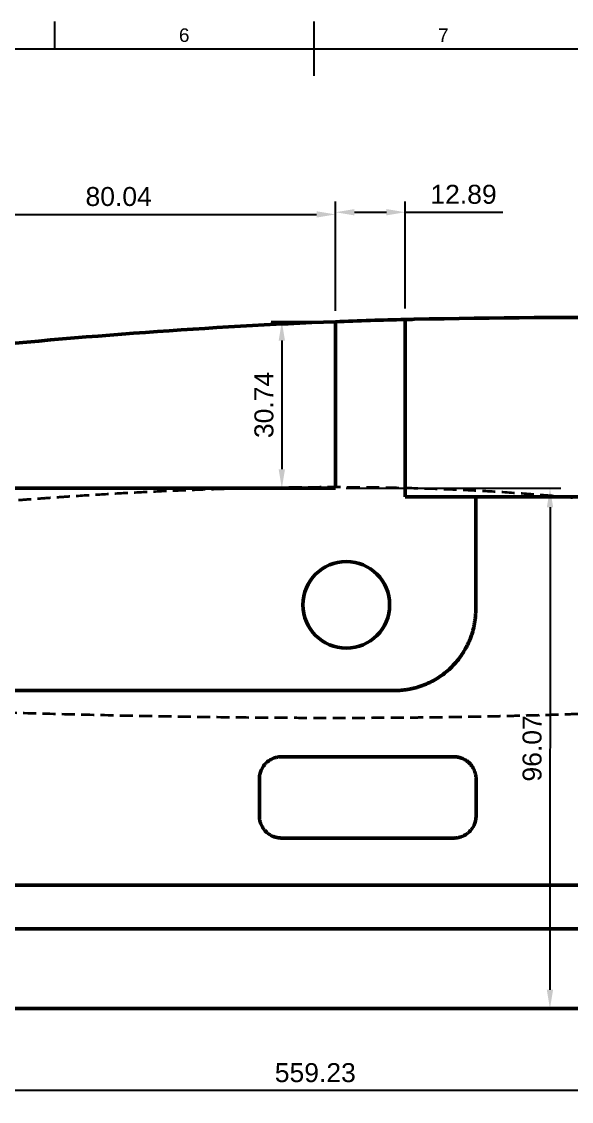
# Model space of a CAD drawing. Header units: millimetres. Extents: x 0 to 594, y 0 to 420.
# Drawn here: x 248.1 to 349.6, y 215.7 to 415 of the extents above; entities that cross this region are included whole.
import ezdxf
from ezdxf.enums import TextEntityAlignment as Align

# ---------------------------------------------------------------- set-up
doc = ezdxf.new("R2010")
doc.units = ezdxf.units.MM
doc.header["$LTSCALE"] = 0.75
doc.linetypes.add('HIDDEN2', pattern=[4.7625, 3.175, -1.5875])
for name, color, linetype, lineweight in [('Border', 7, 'Continuous', 25), ('Dimensions', 7, 'Continuous', 25), ('Sichtbar', 7, 'Continuous', 50), ('Verdeckt', 7, 'HIDDEN2', 35)]:
    doc.layers.add(name, color=color, linetype=linetype, lineweight=lineweight)
doc.styles.add('FusionTitle', font='arial.ttf')
doc.styles.get("Standard").update_dxf_attribs({"font": 'arial.ttf'})
doc.dimstyles.new('ISO-25', dxfattribs={"dimtxt": 3.5, "dimasz": 3.5, "dimexe": 2, "dimexo": 2, "dimgap": 1.5, "dimtad": 1, "dimzin": 12, "dimdsep": 46, "dimtxsty": 'Standard', "dimcen": 0, "dimclrd": 256, "dimclre": 256, "dimclrt": 256, "dimazin": 3, "dimtp": 0.1, "dimtm": 0.1, "dimtfac": 0.714, "dimtmove": 0, "dimatfit": 3, "dimfxl": 1, "dimtzin": 12, "dimarcsym": 0})

# ---------------------------------------------------------------- blocks, each defined once
blk = doc.blocks.new('ISO_A2_SHEET')
at = {"layer": 'Border'}
for p, q in [((254.1667, 415), (254.1667, 410)), ((302, 415), (302, 405)), ((20, 410), (584, 410))]:
    blk.add_line(p, q, dxfattribs=at)
at = {"layer": 'Border', "style": 'FusionTitle'}
for s, p in [('6', (278.08335, 412.5)), ('7', (325.91665, 412.5))]:
    blk.add_text(s, height=2.5, dxfattribs=at).set_placement(p, align=Align.MIDDLE)
blk = doc.blocks.new('*D29')
at = {"layer": 'Defpoints', "color": 0, "transparency": 16777216}
for p in [(22.666006, 277.408384), (581.897576, 247.710931), (22.666006, 217.668188)]:
    blk.add_point(p, dxfattribs=at)
at = {"layer": 'Dimensions', "lineweight": -2, "transparency": 16777216}
for p, q in [((22.666006, 275.408384), (22.666006, 215.668188)), ((581.897576, 245.710931), (581.897576, 215.668188)), ((578.397576, 217.668188), (26.166006, 217.668188))]:
    blk.add_line(p, q, dxfattribs=at)
at = {"layer": 'Dimensions', "transparency": 16777216}
for points in [[(26.166006, 218.251522), (26.166006, 217.084855), (22.666006, 217.668188)], [(578.397576, 218.251522), (578.397576, 217.084855), (581.897576, 217.668188)]]:
    blk.add_solid(points, dxfattribs=at)
at = {"layer": 'Dimensions', "transparency": 16777216, "insert": (302.281791, 220.956388), "char_height": 3.5, "attachment_point": 5}
blk.add_mtext('559.23', dxfattribs=at)
blk = doc.blocks.new('*D38')
at = {"layer": 'Defpoints', "color": 0, "transparency": 16777216}
for p in [(306.004076, 379.401641), (306.004076, 359.602652), (225.963476, 353.546817)]:
    blk.add_point(p, dxfattribs=at)
at = {"layer": 'Dimensions', "lineweight": -2, "transparency": 16777216}
for p, q in [((225.963476, 355.546817), (225.963476, 381.401641)), ((306.004076, 361.602652), (306.004076, 381.401641)), ((229.463476, 379.401641), (302.504076, 379.401641))]:
    blk.add_line(p, q, dxfattribs=at)
at = {"layer": 'Dimensions', "transparency": 16777216}
for points in [[(229.463476, 379.984975), (229.463476, 378.818308), (225.963476, 379.401641)], [(302.504076, 379.984975), (302.504076, 378.818308), (306.004076, 379.401641)]]:
    blk.add_solid(points, dxfattribs=at)
at = {"layer": 'Dimensions', "transparency": 16777216, "insert": (265.983776, 382.688647), "char_height": 3.5, "attachment_point": 5}
blk.add_mtext('80.04', dxfattribs=at)
blk = doc.blocks.new('*D39')
at = {"layer": 'Defpoints', "color": 0, "transparency": 16777216}
for p in [(306.004076, 328.865968), (345.59154, 232.793204), (349.268914, 232.792802)]:
    blk.add_point(p, dxfattribs=at)
at = {"layer": 'Dimensions', "lineweight": -2, "transparency": 16777216}
for p, q in [((308.004076, 328.865749), (347.602055, 328.861415)), ((345.601672, 325.361634), (345.591923, 236.293204)), ((347.268914, 232.793021), (343.59154, 232.793423))]:
    blk.add_line(p, q, dxfattribs=at)
at = {"layer": 'Dimensions', "transparency": 16777216}
for points in [[(345.018339, 325.361698), (346.185005, 325.36157), (345.602055, 328.861634)], [(345.00859, 236.293268), (346.175257, 236.29314), (345.59154, 232.793204)]]:
    blk.add_solid(points, dxfattribs=at)
at = {"layer": 'Dimensions', "transparency": 16777216, "insert": (342.309792, 280.827779), "char_height": 3.5, "attachment_point": 5, "rotation": 89.99375476}
blk.add_mtext('96.07', dxfattribs=at)
blk = doc.blocks.new('*D40')
at = {"layer": 'Defpoints', "color": 0, "transparency": 16777216}
for p in [(306.004076, 359.602652), (296.104581, 328.865968), (306.004076, 328.865968)]:
    blk.add_point(p, dxfattribs=at)
at = {"layer": 'Dimensions', "lineweight": -2, "transparency": 16777216}
for p, q in [((304.004076, 359.602652), (294.104581, 359.602652)), ((296.104581, 356.102652), (296.104581, 332.365968)), ((304.004076, 328.865968), (294.104581, 328.865968))]:
    blk.add_line(p, q, dxfattribs=at)
at = {"layer": 'Dimensions', "transparency": 16777216}
for points in [[(295.521247, 356.102652), (296.687914, 356.102652), (296.104581, 359.602652)], [(295.521247, 332.365968), (296.687914, 332.365968), (296.104581, 328.865968)]]:
    blk.add_solid(points, dxfattribs=at)
at = {"layer": 'Dimensions', "transparency": 16777216, "insert": (292.816382, 344.23431), "char_height": 3.5, "attachment_point": 5, "rotation": 90}
blk.add_mtext('30.74', dxfattribs=at)
blk = doc.blocks.new('*D41')
at = {"layer": 'Defpoints', "color": 0, "transparency": 16777216}
for p in [(318.897576, 379.809159), (306.004076, 359.602652), (318.897576, 360.010169)]:
    blk.add_point(p, dxfattribs=at)
at = {"layer": 'Dimensions', "lineweight": -2, "transparency": 16777216}
for p, q in [((306.004076, 361.602652), (306.004076, 381.809159)), ((318.897576, 362.010169), (318.897576, 381.809159)), ((309.504076, 379.809159), (315.397576, 379.809159)), ((318.897576, 379.809159), (336.885979, 379.809159))]:
    blk.add_line(p, q, dxfattribs=at)
at = {"layer": 'Dimensions', "transparency": 16777216}
for points in [[(309.504076, 380.392493), (309.504076, 379.225826), (306.004076, 379.809159)], [(315.397576, 380.392493), (315.397576, 379.225826), (318.897576, 379.809159)]]:
    blk.add_solid(points, dxfattribs=at)
at = {"layer": 'Dimensions', "transparency": 16777216, "insert": (329.641778, 383.096165), "char_height": 3.5, "attachment_point": 5}
blk.add_mtext('12.89', dxfattribs=at)

msp = doc.modelspace()

# ---------------------------------------------------------------- linework, layer by layer
at = {"layer": 'Sichtbar'}
for p, q in [((306.004, 359.603, 29.013), (306.004, 328.866, 29.013)), ((318.898, 327.266, 29.013), (318.898, 360.01, 29.013)), ((225.963, 328.866, 24.013), (248.071, 328.866, 24.013)), ((248.071, 328.866, 29.013), (306.004, 328.866, 29.013)), ((318.898, 327.266, 29.013), (331.899, 327.266, 29.013)), ((481.897, 327.266, 0.513), (331.899, 327.266, 0.513)), ((296.053, 279.287, 0.513), (327.853, 279.287, 0.513)), ((291.953, 268.387, 0.513), (291.953, 275.187, 0.513)), ((331.953, 275.187, 0.513), (331.953, 268.387, 0.513)), ((327.853, 264.287, 0.513), (296.053, 264.287, 0.513)), ((491.642, 247.516, 29.013), (150.258, 247.516, 29.013)), ((449.161, 232.782, 29.013), (181.465, 232.811, 29.013))]:
    msp.add_line(p, q, dxfattribs=at)
msp.add_circle((308.004, 307.337, 29.013), 8, dxfattribs=at)
msp.add_open_spline([(306.004, 359.603, 4.013), (282.651, 358.699, 4.013), (259.216, 356.917, 4.013), (235.963, 354.584, 4.013)], degree=3, dxfattribs=at)
for points, knots in [([(318.898, 360.01, 29.013), (316.748, 359.958, 29.013), (314.599, 359.897, 29.013), (310.301, 359.761, 29.013), (308.152, 359.686, 29.013), (306.004, 359.603, 29.013)], [0, 0, 0, 0, 0.6449875, 0.6449875, 1.2899834, 1.2899834, 1.2899834, 1.2899834]), ([(494.898, 348.881, -8.187), (466.312, 353.815, -8.187), (438.618, 356.983, -8.187), (379.88, 360.504, -8.187), (350.016, 360.68, -8.187), (320.006, 360.035, -8.187), (319.508, 360.024, -8.187), (319.003, 360.013, -8.187), (319.001, 360.013, -8.187), (319, 360.013, -8.187)], [-2.3354503, -2.3354503, -2.3354503, -2.3354503, -1.1937905, -1.1937905, -0.0200932, -0.0200932, -0.0002914, -0.0002914, 0, 0, 0, 0]), ([(331.899, 327.266, 29.013), (331.899, 326.561, 29.013), (331.899, 325.089, 29.013), (331.899, 322.878, 29.013), (331.899, 320.664, 29.013), (331.899, 318.545, 29.013), (331.899, 316.533, 29.013), (331.899, 314.641, 29.013), (331.899, 313.147, 29.013), (331.899, 312.022, 29.013), (331.899, 311.235, 29.013), (331.899, 310.489, 29.013), (331.899, 309.784, 29.013), (331.899, 309.124, 29.013), (331.899, 308.508, 29.013), (331.899, 308.024, 29.013), (331.899, 307.661, 29.013), (331.899, 307.407, 29.013), (331.899, 307.166, 29.013), (331.899, 306.973, 29.013), (331.899, 306.825, 29.013), (331.899, 306.719, 29.013), (331.899, 306.632, 29.013), (331.899, 306.565, 29.013), (331.899, 306.516, 29.013), (331.899, 306.467, 29.013), (331.898, 306.403, 29.013), (331.898, 306.322, 29.013), (331.896, 306.226, 29.013), (331.893, 306.097, 29.013), (331.888, 305.937, 29.013), (331.88, 305.746, 29.013), (331.869, 305.555, 29.013), (331.851, 305.301, 29.013), (331.823, 304.986, 29.013), (331.78, 304.61, 29.013), (331.727, 304.237, 29.013), (331.665, 303.866, 29.013), (331.571, 303.378, 29.013), (331.432, 302.774, 29.013), (331.229, 302.063, 29.013), (330.992, 301.366, 29.013), (330.723, 300.685, 29.013), (330.421, 300.02, 29.013), (329.979, 299.159, 29.013), (329.351, 298.127, 29.013), (328.484, 296.969, 29.013), (327.513, 295.901, 29.013), (326.445, 294.93, 29.013), (325.287, 294.063, 29.013), (324.255, 293.435, 29.013), (323.394, 292.993, 29.013), (322.729, 292.692, 29.013), (322.048, 292.422, 29.013), (321.351, 292.186, 29.013), (320.64, 291.983, 29.013), (320.037, 291.843, 29.013), (319.548, 291.749, 29.013), (319.178, 291.687, 29.013), (318.804, 291.635, 29.013), (318.428, 291.592, 29.013), (318.05, 291.558, 29.013), (317.732, 291.537, 29.013), (317.477, 291.526, 29.013), (317.285, 291.52, 29.013), (317.124, 291.517, 29.013), (316.995, 291.516, 29.013), (316.922, 291.515, 29.013), (316.855, 291.515, 29.013), (316.775, 291.515, 29.013), (316.644, 291.515, 29.013), (316.462, 291.515, 29.013), (316.229, 291.515, 29.013), (315.821, 291.515, 29.013), (315.192, 291.515, 29.013), (314.297, 291.515, 29.013), (313.221, 291.515, 29.013), (311.97, 291.515, 29.013), (310.553, 291.515, 29.013), (308.974, 291.515, 29.013), (307.241, 291.515, 29.013), (305.361, 291.515, 29.013), (302.578, 291.515, 29.013), (298.781, 291.515, 29.013), (293.874, 291.515, 29.013), (288.538, 291.515, 29.013), (282.826, 291.515, 29.013), (276.793, 291.515, 29.013), (270.491, 291.515, 29.013), (263.975, 291.515, 29.013), (255.013, 291.516, 29.013), (243.677, 291.516, 29.013), (230.162, 291.516, 29.013), (217.076, 291.516, 29.013), (204.849, 291.516, 29.013), (193.908, 291.516, 29.013), (184.684, 291.516, 29.013), (177.057, 291.516, 29.013), (172.552, 291.516, 29.013), (170.454, 291.516, 29.013)], [-19.0746342, -19.0746342, -19.0746342, -19.0746342, -18.863002, -18.6331228, -18.4113071, -18.1988986, -17.9972414, -17.8076794, -17.6315564, -17.5489545, -17.4702163, -17.3955099, -17.3250032, -17.2588642, -17.1972608, -17.1403611, -17.1137277, -17.0883331, -17.0641985, -17.0413448, -17.0304048, -17.0197929, -17.0095118, -17.0044961, -16.999564, -16.9947249, -16.9898893, -16.9802283, -16.9705809, -16.9609468, -16.9417179, -16.9225399, -16.9034114, -16.8843308, -16.8463081, -16.8084595, -16.770774, -16.7332409, -16.6958502, -16.6214633, -16.5475352, -16.4740006, -16.4008007, -16.3278826, -16.2551989, -16.1104096, -15.9660951, -15.8220065, -15.6779179, -15.5336035, -15.3888142, -15.3161304, -15.2432123, -15.1700124, -15.0964779, -15.0225498, -14.9481628, -14.9107721, -14.873239, -14.8355535, -14.797705, -14.7596823, -14.7214739, -14.7022959, -14.683067, -14.6637856, -14.6541246, -14.64445, -14.6417825, -14.6338358, -14.6206938, -14.6024402, -14.5791588, -14.5509334, -14.4799859, -14.3902681, -14.2824503, -14.1572029, -14.0151962, -13.8571006, -13.6835866, -13.4953244, -13.2929844, -12.8487527, -12.3562544, -11.8208523, -11.2479096, -10.6427891, -10.0108539, -9.3574668, -8.6879908, -7.3222241, -5.9564574, -4.6335945, -3.3965389, -2.2881943, -1.3514645, -0.629253, 0, 0, 0, 0]), ([(291.953, 275.187, 0.513), (291.953, 275.187, 0.513), (291.953, 275.188, 0.513), (291.953, 275.188, 0.513), (291.953, 275.188, 0.513), (291.953, 275.188, 0.513), (291.953, 275.189, 0.513), (291.953, 275.19, 0.513), (291.953, 275.191, 0.513), (291.953, 275.192, 0.513), (291.953, 275.194, 0.513), (291.953, 275.196, 0.513), (291.953, 275.198, 0.513), (291.953, 275.201, 0.513), (291.953, 275.205, 0.513), (291.953, 275.209, 0.513), (291.953, 275.215, 0.513), (291.954, 275.223, 0.513), (291.954, 275.231, 0.513), (291.954, 275.24, 0.513), (291.954, 275.249, 0.513), (291.954, 275.261, 0.513), (291.954, 275.275, 0.513), (291.955, 275.293, 0.513), (291.955, 275.31, 0.513), (291.956, 275.334, 0.513), (291.957, 275.363, 0.513), (291.959, 275.398, 0.513), (291.961, 275.433, 0.513), (291.963, 275.467, 0.513), (291.965, 275.502, 0.513), (291.969, 275.548, 0.513), (291.974, 275.606, 0.513), (291.982, 275.674, 0.513), (291.991, 275.742, 0.513), (292.001, 275.81, 0.513), (292.015, 275.9, 0.513), (292.036, 276.012, 0.513), (292.066, 276.144, 0.513), (292.099, 276.275, 0.513), (292.137, 276.404, 0.513), (292.18, 276.532, 0.513), (292.226, 276.657, 0.513), (292.292, 276.822, 0.513), (292.385, 277.023, 0.513), (292.512, 277.255, 0.513), (292.653, 277.478, 0.513), (292.807, 277.692, 0.513), (292.975, 277.895, 0.513), (293.214, 278.15, 0.513), (293.544, 278.44, 0.513), (293.982, 278.737, 0.513), (294.457, 278.976, 0.513), (294.879, 279.123, 0.513), (295.229, 279.207, 0.513), (295.499, 279.253, 0.513), (295.774, 279.281, 0.513), (295.96, 279.287, 0.513), (296.053, 279.287, 0.513)], [0, 0, 0, 0, 0.00001377, 0.00002756, 0.00005512, 0.00011025, 0.00016538, 0.0002205, 0.00033075, 0.00044099, 0.00066145, 0.00088189, 0.0011023, 0.00132268, 0.00176336, 0.00220395, 0.00264442, 0.00352506, 0.00440529, 0.0052851, 0.0061645, 0.00704349, 0.00880025, 0.0105554, 0.01230896, 0.01406094, 0.01756021, 0.02105336, 0.0245405, 0.02802176, 0.03149727, 0.03496714, 0.04189038, 0.04879248, 0.05567433, 0.06253682, 0.06938079, 0.083016, 0.09658676, 0.110099, 0.12355827, 0.13696978, 0.15033837, 0.16366855, 0.19022671, 0.21667809, 0.24304896, 0.26936233, 0.29563875, 0.32189709, 0.37440533, 0.42706237, 0.48004365, 0.53357638, 0.56065538, 0.58799251, 0.61563995, 0.64365634, 0.64365634, 0.64365634, 0.64365634]), ([(327.853, 279.287, 0.513), (327.853, 279.287, 0.513), (327.854, 279.287, 0.513), (327.854, 279.287, 0.513), (327.854, 279.287, 0.513), (327.854, 279.287, 0.513), (327.855, 279.287, 0.513), (327.856, 279.287, 0.513), (327.857, 279.287, 0.513), (327.858, 279.287, 0.513), (327.86, 279.287, 0.513), (327.862, 279.287, 0.513), (327.864, 279.287, 0.513), (327.867, 279.287, 0.513), (327.871, 279.287, 0.513), (327.875, 279.287, 0.513), (327.881, 279.287, 0.513), (327.889, 279.287, 0.513), (327.897, 279.287, 0.513), (327.906, 279.287, 0.513), (327.915, 279.287, 0.513), (327.927, 279.287, 0.513), (327.941, 279.287, 0.513), (327.959, 279.286, 0.513), (327.976, 279.286, 0.513), (328, 279.285, 0.513), (328.029, 279.284, 0.513), (328.064, 279.282, 0.513), (328.099, 279.28, 0.513), (328.133, 279.278, 0.513), (328.168, 279.276, 0.513), (328.214, 279.272, 0.513), (328.272, 279.266, 0.513), (328.34, 279.259, 0.513), (328.408, 279.25, 0.513), (328.476, 279.24, 0.513), (328.566, 279.226, 0.513), (328.678, 279.205, 0.513), (328.81, 279.175, 0.513), (328.941, 279.141, 0.513), (329.07, 279.103, 0.513), (329.198, 279.061, 0.513), (329.323, 279.015, 0.513), (329.488, 278.949, 0.513), (329.689, 278.856, 0.513), (329.921, 278.729, 0.513), (330.144, 278.588, 0.513), (330.358, 278.434, 0.513), (330.561, 278.266, 0.513), (330.816, 278.026, 0.513), (331.106, 277.697, 0.513), (331.403, 277.259, 0.513), (331.642, 276.784, 0.513), (331.789, 276.362, 0.513), (331.873, 276.012, 0.513), (331.919, 275.742, 0.513), (331.947, 275.466, 0.513), (331.953, 275.281, 0.513), (331.953, 275.187, 0.513)], [0, 0, 0, 0, 0.00001376, 0.00002755, 0.00005511, 0.00011024, 0.00016537, 0.00022049, 0.00033074, 0.00044098, 0.00066144, 0.00088188, 0.00110229, 0.00132267, 0.00176335, 0.00220393, 0.00264441, 0.00352505, 0.00440527, 0.00528509, 0.00616449, 0.00704348, 0.00880024, 0.01055539, 0.01230894, 0.01406092, 0.01756018, 0.02105332, 0.02454045, 0.0280217, 0.0314972, 0.03496705, 0.04189026, 0.04879232, 0.05567413, 0.06253656, 0.06938048, 0.08301556, 0.09658618, 0.11009826, 0.12355736, 0.13696868, 0.15033707, 0.16366704, 0.19022475, 0.21667566, 0.24304605, 0.26935893, 0.29563488, 0.32189276, 0.37440018, 0.42705657, 0.48003739, 0.53356985, 0.56064878, 0.58798587, 0.6156333, 0.64364969, 0.64364969, 0.64364969, 0.64364969]), ([(296.053, 264.287, 0.513), (296.053, 264.287, 0.513), (296.053, 264.287, 0.513), (296.053, 264.287, 0.513), (296.053, 264.287, 0.513), (296.052, 264.287, 0.513), (296.052, 264.287, 0.513), (296.051, 264.287, 0.513), (296.05, 264.287, 0.513), (296.049, 264.287, 0.513), (296.047, 264.287, 0.513), (296.045, 264.287, 0.513), (296.042, 264.287, 0.513), (296.039, 264.287, 0.513), (296.036, 264.287, 0.513), (296.031, 264.287, 0.513), (296.025, 264.287, 0.513), (296.018, 264.288, 0.513), (296.009, 264.288, 0.513), (296.001, 264.288, 0.513), (295.992, 264.288, 0.513), (295.98, 264.288, 0.513), (295.965, 264.288, 0.513), (295.948, 264.289, 0.513), (295.93, 264.289, 0.513), (295.907, 264.29, 0.513), (295.878, 264.291, 0.513), (295.843, 264.293, 0.513), (295.808, 264.295, 0.513), (295.773, 264.297, 0.513), (295.739, 264.299, 0.513), (295.693, 264.303, 0.513), (295.635, 264.308, 0.513), (295.567, 264.316, 0.513), (295.498, 264.325, 0.513), (295.43, 264.335, 0.513), (295.34, 264.349, 0.513), (295.229, 264.37, 0.513), (295.096, 264.4, 0.513), (294.966, 264.433, 0.513), (294.836, 264.471, 0.513), (294.709, 264.514, 0.513), (294.583, 264.56, 0.513), (294.419, 264.626, 0.513), (294.218, 264.719, 0.513), (293.986, 264.846, 0.513), (293.762, 264.987, 0.513), (293.549, 265.141, 0.513), (293.346, 265.309, 0.513), (293.091, 265.548, 0.513), (292.8, 265.878, 0.513), (292.504, 266.316, 0.513), (292.265, 266.791, 0.513), (292.118, 267.213, 0.513), (292.034, 267.563, 0.513), (291.988, 267.833, 0.513), (291.96, 268.108, 0.513), (291.953, 268.294, 0.513), (291.953, 268.387, 0.513)], [0, 0, 0, 0, 0.00001376, 0.00002755, 0.00005511, 0.00011024, 0.00016537, 0.00022049, 0.00033074, 0.00044098, 0.00066144, 0.00088188, 0.00110229, 0.00132267, 0.00176335, 0.00220393, 0.00264441, 0.00352505, 0.00440527, 0.00528509, 0.00616449, 0.00704348, 0.00880024, 0.01055539, 0.01230894, 0.01406092, 0.01756018, 0.02105332, 0.02454045, 0.0280217, 0.0314972, 0.03496705, 0.04189026, 0.04879232, 0.05567413, 0.06253656, 0.06938048, 0.08301556, 0.09658618, 0.11009826, 0.12355736, 0.13696868, 0.15033707, 0.16366704, 0.19022475, 0.21667566, 0.24304605, 0.26935893, 0.29563488, 0.32189276, 0.37440018, 0.42705657, 0.48003739, 0.53356985, 0.56064878, 0.58798587, 0.6156333, 0.64364969, 0.64364969, 0.64364969, 0.64364969]), ([(331.953, 268.387, 0.513), (331.953, 268.387, 0.513), (331.953, 268.387, 0.513), (331.953, 268.387, 0.513), (331.953, 268.387, 0.513), (331.953, 268.386, 0.513), (331.953, 268.386, 0.513), (331.953, 268.385, 0.513), (331.953, 268.384, 0.513), (331.953, 268.383, 0.513), (331.953, 268.381, 0.513), (331.953, 268.379, 0.513), (331.953, 268.376, 0.513), (331.953, 268.373, 0.513), (331.953, 268.37, 0.513), (331.953, 268.365, 0.513), (331.953, 268.359, 0.513), (331.953, 268.352, 0.513), (331.953, 268.343, 0.513), (331.953, 268.335, 0.513), (331.953, 268.326, 0.513), (331.953, 268.314, 0.513), (331.952, 268.299, 0.513), (331.952, 268.282, 0.513), (331.952, 268.264, 0.513), (331.951, 268.241, 0.513), (331.95, 268.212, 0.513), (331.948, 268.177, 0.513), (331.946, 268.142, 0.513), (331.944, 268.107, 0.513), (331.941, 268.073, 0.513), (331.938, 268.027, 0.513), (331.932, 267.969, 0.513), (331.925, 267.901, 0.513), (331.916, 267.832, 0.513), (331.906, 267.764, 0.513), (331.892, 267.674, 0.513), (331.871, 267.563, 0.513), (331.841, 267.43, 0.513), (331.807, 267.3, 0.513), (331.769, 267.17, 0.513), (331.727, 267.043, 0.513), (331.681, 266.917, 0.513), (331.614, 266.753, 0.513), (331.521, 266.552, 0.513), (331.395, 266.32, 0.513), (331.254, 266.096, 0.513), (331.099, 265.883, 0.513), (330.932, 265.68, 0.513), (330.692, 265.425, 0.513), (330.363, 265.134, 0.513), (329.925, 264.838, 0.513), (329.45, 264.599, 0.513), (329.028, 264.452, 0.513), (328.678, 264.368, 0.513), (328.408, 264.322, 0.513), (328.132, 264.294, 0.513), (327.947, 264.287, 0.513), (327.853, 264.287, 0.513)], [0, 0, 0, 0, 0.00001376, 0.00002755, 0.00005511, 0.00011024, 0.00016537, 0.00022049, 0.00033074, 0.00044098, 0.00066144, 0.00088188, 0.00110229, 0.00132267, 0.00176335, 0.00220393, 0.00264441, 0.00352505, 0.00440527, 0.00528509, 0.00616449, 0.00704348, 0.00880024, 0.01055539, 0.01230894, 0.01406092, 0.01756018, 0.02105332, 0.02454045, 0.0280217, 0.0314972, 0.03496705, 0.04189026, 0.04879232, 0.05567413, 0.06253656, 0.06938048, 0.08301556, 0.09658618, 0.11009826, 0.12355736, 0.13696868, 0.15033707, 0.16366704, 0.19022475, 0.21667566, 0.24304605, 0.26935893, 0.29563488, 0.32189276, 0.37440018, 0.42705657, 0.48003739, 0.53356985, 0.56064878, 0.58798587, 0.6156333, 0.64364969, 0.64364969, 0.64364969, 0.64364969]), ([(491.109, 255.616, 24.013), (481.804, 255.616, 24.013), (463.016, 255.616, 24.013), (434.745, 255.616, 24.013), (406.296, 255.616, 24.013), (382.589, 255.616, 24.013), (363.623, 255.616, 24.013), (349.398, 255.616, 24.013), (335.174, 255.616, 24.013), (320.95, 255.616, 24.013), (306.725, 255.616, 24.013), (292.501, 255.616, 24.013), (278.277, 255.616, 24.013), (264.052, 255.616, 24.013), (252.199, 255.616, 24.013), (242.716, 255.616, 24.013), (235.604, 255.616, 24.013), (228.491, 255.616, 24.013), (221.379, 255.616, 24.013), (214.267, 255.616, 24.013), (207.155, 255.616, 24.013), (200.043, 255.616, 24.013), (194.116, 255.616, 24.013), (189.375, 255.616, 24.013), (185.818, 255.616, 24.013), (182.262, 255.616, 24.013), (178.706, 255.616, 24.013), (175.15, 255.616, 24.013), (171.594, 255.616, 24.013), (168.695, 255.616, 24.013), (166.982, 255.616, 24.013), (166.454, 255.616, 24.013)], [-40.8263198, -40.8263198, -40.8263198, -40.8263198, -38.034783, -35.1899139, -32.3450431, -29.5001711, -28.0777348, -26.6552985, -25.2328621, -23.8104257, -22.3879895, -20.9655534, -19.5431176, -18.1206821, -16.698247, -15.9870296, -15.2758124, -14.5645953, -13.8533783, -13.1421614, -12.4309448, -11.7197282, -11.0085119, -10.6529038, -10.2972957, -9.9416877, -9.5860798, -9.2304719, -8.874864, -8.5192562, -8.3608798, -8.3608798, -8.3608798, -8.3608798])]:
    msp.add_open_spline(points, degree=3, knots=knots, dxfattribs=at)
at = {"layer": 'Sichtbar', "extrusion": (-8.52968e-11, 3.50897e-09, 1)}
msp.add_open_spline([(319, 360.013, -8.187), (318.966, 360.012, -8.187), (318.932, 360.011, -8.187), (318.898, 360.01, -8.187)], degree=3, dxfattribs=at)
at = {"layer": 'Verdeckt'}
for points, knots in [([(151.65, 315.918, -18.987), (151.652, 315.918, -18.987), (151.654, 315.919, -18.987), (151.659, 315.919, -18.987), (151.668, 315.921, -18.987), (151.681, 315.922, -18.987), (151.697, 315.924, -18.987), (151.717, 315.927, -18.987), (151.743, 315.931, -18.987), (151.784, 315.936, -18.987), (151.836, 315.943, -18.987), (151.897, 315.951, -18.987), (151.959, 315.96, -18.987), (152.042, 315.971, -18.987), (152.145, 315.985, -18.987), (152.268, 316.001, -18.987), (152.433, 316.023, -18.987), (152.639, 316.051, -18.987), (152.886, 316.084, -18.987), (153.133, 316.118, -18.987), (153.38, 316.151, -18.987), (153.71, 316.195, -18.987), (154.122, 316.25, -18.987), (154.616, 316.317, -18.987), (155.11, 316.383, -18.987), (155.77, 316.471, -18.987), (156.594, 316.581, -18.987), (157.583, 316.713, -18.987), (158.573, 316.845, -18.987), (159.562, 316.976, -18.987), (160.552, 317.107, -18.987), (161.872, 317.282, -18.987), (163.522, 317.5, -18.987), (165.503, 317.759, -18.987), (167.484, 318.018, -18.987), (169.466, 318.276, -18.987), (171.448, 318.532, -18.987), (173.431, 318.787, -18.987), (176.076, 319.124, -18.987), (179.383, 319.543, -18.987), (183.353, 320.038, -18.987), (187.325, 320.527, -18.987), (191.298, 321.007, -18.987), (195.272, 321.48, -18.987), (200.573, 322.099, -18.987), (207.2, 322.849, -18.987), (213.831, 323.566, -18.987), (219.137, 324.117, -18.987), (224.441, 324.652, -18.987), (229.747, 325.163, -18.987), (235.053, 325.647, -18.987), (238.369, 325.939, -18.987), (241.021, 326.165, -18.987), (243.01, 326.33, -18.987), (244.667, 326.466, -18.987), (245.993, 326.572, -18.987), (247.095, 326.659, -18.987), (248.309, 326.754, -18.987), (250.091, 326.89, -18.987), (252.349, 327.057, -18.987), (255.093, 327.251, -18.987), (258.839, 327.504, -18.987), (263.621, 327.803, -18.987), (269.472, 328.127, -18.987), (275.457, 328.414, -18.987), (281.559, 328.658, -18.987), (287.761, 328.854, -18.987), (294.044, 328.997, -18.987), (300.391, 329.081, -18.987), (306.783, 329.102, -18.987), (313.205, 329.053, -18.987), (319.637, 328.929, -18.987), (326.062, 328.725, -18.987), (332.463, 328.435, -18.987), (338.821, 328.055, -18.987), (345.119, 327.579, -18.987), (351.34, 327.001, -18.987), (357.465, 326.317, -18.987), (362.499, 325.65, -18.987), (366.463, 325.056, -18.987), (369.388, 324.583, -18.987), (372.275, 324.078, -18.987), (375.124, 323.543, -18.987), (377.93, 322.975, -18.987), (380.693, 322.375, -18.987), (383.41, 321.741, -18.987), (386.079, 321.072, -18.987), (388.698, 320.37, -18.987), (390.422, 319.873, -18.987), (391.274, 319.619, -18.987)], [0, 0, 0, 0, 0.0003891, 0.0007786, 0.0015577, 0.0031158, 0.0046739, 0.006232, 0.0093483, 0.0124645, 0.0186971, 0.0249297, 0.0311624, 0.0373952, 0.0498609, 0.0623268, 0.074793, 0.099726, 0.1246599, 0.1495947, 0.1745305, 0.1994671, 0.2493432, 0.2992228, 0.3491059, 0.3989925, 0.498776, 0.5985729, 0.6983829, 0.7982057, 0.8980409, 0.9978881, 1.1976175, 1.3973911, 1.5972062, 1.7970603, 1.9969507, 2.1968747, 2.3968297, 2.7968221, 3.1969075, 3.5970651, 3.997275, 4.397517, 4.7977716, 5.5982411, 6.3985336, 6.7985686, 7.1985057, 7.998018, 8.3975616, 8.7969421, 8.9965666, 9.1961448, 9.3956748, 9.4954212, 9.5951549, 9.7273572, 9.8608039, 10.1313185, 10.4064756, 10.6860525, 11.2575761, 11.8441166, 12.4439072, 13.0551891, 13.6762119, 14.3052355, 14.9405304, 15.5803804, 16.2230834, 16.8669541, 17.5103261, 18.1515554, 18.7890235, 19.421142, 20.0463575, 20.6631582, 21.2700815, 21.5694027, 21.8657337, 22.1589102, 22.4487731, 22.7351691, 23.0179514, 23.2969803, 23.5721238, 23.8432588, 24.1102717, 24.1102717, 24.1102717, 24.1102717]), ([(411.098, 292.887, -18.987), (411.097, 292.887, -18.987), (411.097, 292.887, -18.987), (411.097, 292.887, -18.987), (411.096, 292.887, -18.987), (411.095, 292.887, -18.987), (411.094, 292.887, -18.987), (411.093, 292.886, -18.987), (411.091, 292.886, -18.987), (411.087, 292.885, -18.987), (411.084, 292.884, -18.987), (411.079, 292.883, -18.987), (411.074, 292.881, -18.987), (411.068, 292.88, -18.987), (411.06, 292.878, -18.987), (411.051, 292.875, -18.987), (411.039, 292.872, -18.987), (411.023, 292.868, -18.987), (411.004, 292.863, -18.987), (410.986, 292.858, -18.987), (410.967, 292.854, -18.987), (410.942, 292.847, -18.987), (410.91, 292.839, -18.987), (410.873, 292.829, -18.987), (410.835, 292.82, -18.987), (410.797, 292.81, -18.987), (410.759, 292.801, -18.987), (410.709, 292.788, -18.987), (410.645, 292.772, -18.987), (410.569, 292.753, -18.987), (410.492, 292.733, -18.987), (410.415, 292.714, -18.987), (410.312, 292.689, -18.987), (410.183, 292.657, -18.987), (410.026, 292.619, -18.987), (409.869, 292.582, -18.987), (409.71, 292.544, -18.987), (409.55, 292.507, -18.987), (409.389, 292.47, -18.987), (409.172, 292.42, -18.987), (408.899, 292.359, -18.987), (408.567, 292.286, -18.987), (408.231, 292.213, -18.987), (407.89, 292.141, -18.987), (407.546, 292.07, -18.987), (407.078, 291.976, -18.987), (406.484, 291.859, -18.987), (405.758, 291.722, -18.987), (405.016, 291.587, -18.987), (404.26, 291.455, -18.987), (403.488, 291.325, -18.987), (402.701, 291.197, -18.987), (401.901, 291.071, -18.987), (400.807, 290.905, -18.987), (399.407, 290.704, -18.987), (397.689, 290.473, -18.987), (395.923, 290.25, -18.987), (394.113, 290.036, -18.987), (392.262, 289.83, -18.987), (390.373, 289.632, -18.987), (388.449, 289.442, -18.987), (386.493, 289.26, -18.987), (383.83, 289.025, -18.987), (380.444, 288.752, -18.987), (376.327, 288.454, -18.987), (372.156, 288.182, -18.987), (367.955, 287.937, -18.987), (363.75, 287.716, -18.987), (359.566, 287.518, -18.987), (355.425, 287.342, -18.987), (351.355, 287.187, -18.987), (347.378, 287.051, -18.987), (343.52, 286.933, -18.987), (339.806, 286.833, -18.987), (336.259, 286.748, -18.987), (332.906, 286.677, -18.987), (330.242, 286.628, -18.987), (328.227, 286.595, -18.987), (326.809, 286.573, -18.987), (325.668, 286.557, -18.987), (324.789, 286.546, -18.987), (323.921, 286.535, -18.987), (322.829, 286.522, -18.987), (321.065, 286.503, -18.987), (318.858, 286.482, -18.987), (316.208, 286.462, -18.987), (312.666, 286.442, -18.987), (308.232, 286.428, -18.987), (302.902, 286.429, -18.987), (297.561, 286.448, -18.987), (290.424, 286.495, -18.987), (281.485, 286.594, -18.987), (270.745, 286.773, -18.987), (259.995, 287.007, -18.987), (249.246, 287.29, -18.987), (234.944, 287.726, -18.987), (217.146, 288.37, -18.987), (202.932, 288.968, -18.987), (195.853, 289.281, -18.987)], [0, 0, 0, 0, 0.0000298, 0.0000599, 0.00012, 0.0002403, 0.0003605, 0.0004808, 0.0007214, 0.000962, 0.0014433, 0.0019247, 0.0024062, 0.0028878, 0.0038514, 0.0048154, 0.0057798, 0.0077099, 0.0096417, 0.0115752, 0.0135105, 0.0154474, 0.0193264, 0.0232123, 0.0271049, 0.0310044, 0.0349107, 0.0388237, 0.0466702, 0.0545437, 0.0624443, 0.0703719, 0.0783264, 0.0943159, 0.1104123, 0.1266153, 0.1429243, 0.1593388, 0.1758584, 0.1924826, 0.2260427, 0.2600153, 0.2943965, 0.3291821, 0.3643681, 0.3999505, 0.4722878, 0.5461607, 0.6215354, 0.6983779, 0.7766535, 0.8563274, 0.9373645, 1.0197294, 1.1882994, 1.3617503, 1.539792, 1.7221315, 1.9084744, 2.0985242, 2.2919833, 2.4885527, 2.6879325, 3.0939177, 3.5075244, 3.926327, 4.3478926, 4.7697822, 5.1895521, 5.6047549, 6.0129399, 6.4116539, 6.7984417, 7.170846, 7.5264082, 7.8626684, 8.1771653, 8.3254833, 8.4674372, 8.602719, 8.6677617, 8.731021, 8.8631621, 8.9953987, 9.2601492, 9.5252567, 9.7907056, 10.322565, 10.8556019, 11.3896902, 11.9247031, 12.9969909, 14.0714404, 15.1470172, 16.2226795, 17.297379, 19.4396652, 21.5653893, 21.5653893, 21.5653893, 21.5653893])]:
    msp.add_open_spline(points, degree=3, knots=knots, dxfattribs=at)

# ---------------------------------------------------------------- block references
at = {"layer": 'Border'}
msp.add_blockref('ISO_A2_SHEET', (0, 0), dxfattribs=at)

# ---------------------------------------------------------------- dimensions: what is measured, and where the dimension line sits
at = {"layer": 'Dimensions'}
for base, p1, p2, picture, middle in [((306.004, 379.402), (225.963, 353.547), (306.004, 359.603), '*D38', (265.984, 382.689)), ((318.898, 379.809), (306.004, 359.603), (318.898, 360.01), '*D41', (329.642, 383.096))]:
    dim = msp.add_linear_dim(base=base, p1=p1, p2=p2, dimstyle='ISO-25', override={"dimlfac": 1, "dimclrd": 256, "dimclre": 256}, dxfattribs=at)
    dim.commit()
    dim.dimension.update_dxf_attribs({"geometry": picture, "text_midpoint": middle})
dim = msp.add_aligned_dim(p1=(306.004, 359.603), p2=(306.004, 328.866), distance=-9.899, dimstyle='ISO-25', override={"dimlfac": 1, "dimclrd": 256, "dimclre": 256}, dxfattribs=at)
dim.commit()
dim.dimension.update_dxf_attribs({"geometry": '*D40', "text_midpoint": (292.816, 344.234)})
for base, p1, p2, angle, picture, middle in [((345.592, 232.793), (306.004, 328.866), (349.269, 232.793), 269.99373, '*D39', (342.31, 280.828)), ((22.666, 217.668), (581.898, 247.711), (22.666, 277.408), 180, '*D29', (302.282, 220.956))]:
    dim = msp.add_linear_dim(base=base, p1=p1, p2=p2, angle=angle, dimstyle='ISO-25', override={"dimlfac": 1, "dimclrd": 256, "dimclre": 256}, dxfattribs=at)
    dim.commit()
    dim.dimension.update_dxf_attribs({"geometry": picture, "text_midpoint": middle})

doc.saveas('drawing.dxf')
